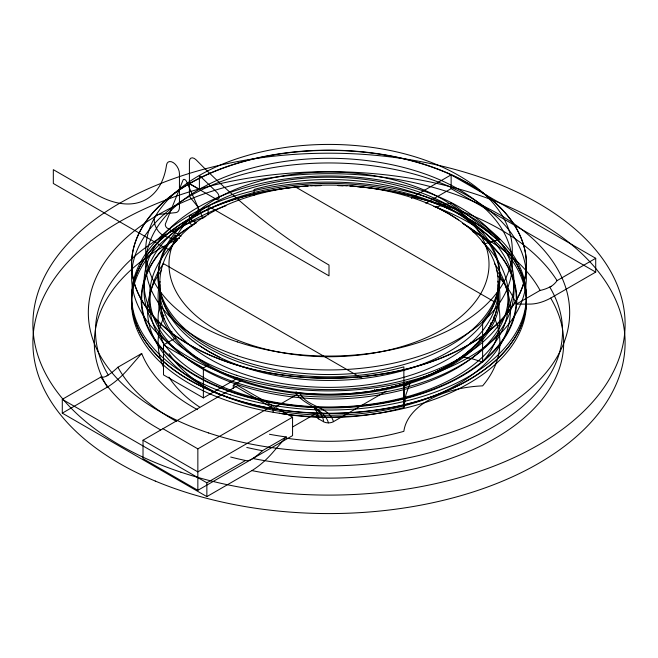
<?xml version="1.0" encoding="UTF-8"?>
<svg xmlns="http://www.w3.org/2000/svg" width="658" height="658" viewBox="0 0 658 658"><rect width="100%" height="100%" fill="white"/><g stroke="black" fill="none" stroke-linecap="round" stroke-linejoin="round"><path stroke-width="0.99" d="M279.321 413.224A170.891 98.667 0 0 0 403.864 407.516L405.928 394.652L410.329 382.471M160.207 289.865A169.065 97.606 0 0 0 162.098 313.496L162.164 316.161L164.13 318.595M403.864 385.226L404.086 383.787L404.086 405.065M497.859 289.397A169.048 97.598 0 0 1 480.241 340.022L478.835 342.259L475.742 344.833M197.466 409.654A192.103 110.906 0 0 1 141.709 353.486L127.726 369.574A71.056 41.026 -60 0 1 107.336 387.134L62.288 413.15L206.859 496.609L251.907 470.602A71.056 41.026 -60 0 0 272.297 453.033L286.279 436.953A192.103 110.906 0 0 1 269.467 434.264M411.785 381.327C409.769 381.87 404.152 389.166 404.07 384.042A170.735 98.568 0 0 0 480.274 340.03M141.709 353.486L117.914 367.222A52.714 30.433 -60 0 1 108.249 375.019L106.966 375.841M286.279 436.953L262.476 450.689A52.714 30.433 -60 0 1 252.812 458.486L251.611 459.259A14.065 8.118 -60 0 1 245.492 460.518L206.859 482.808L62.288 399.34L62.288 413.15M62.288 399.34L100.937 377.026A14.065 8.118 -60 0 0 106.966 375.817M411.489 198.51A14.065 8.118 -60 0 0 412.508 197.161L451.141 174.839L595.712 258.298L595.712 272.108L550.664 298.115A71.056 41.026 -60 0 1 530.274 304.086L516.291 304.152A192.103 110.906 0 0 0 497.481 275.538M237.686 378.087L203.371 397.893L163.497 374.871L163.497 344.94L175.809 337.825M425.8 203.273L451.141 188.64L595.712 272.108M163.497 344.94L203.371 367.962L208.652 364.919M233.286 388.228L233.286 385.234L242.086 380.151M276.228 407.771L292.563 417.205L292.563 435.621L197.852 490.309L143.016 458.651L143.016 440.227L237.727 385.539L274.008 406.488M162.954 428.712L197.852 448.863L272.626 405.69M233.286 385.234L273.169 408.256L296.923 394.545M292.563 417.205L197.852 471.885L143.016 440.227M292.522 427.017L317.156 412.796M516.291 304.152L540.086 290.417A52.714 30.433 -60 0 0 549.751 287.053L551.034 286.394M551.034 286.362A14.065 8.118 -60 0 0 557.079 280.621L595.712 258.298M316.926 414.762A7.016 4.047 0 0 0 318.587 418.858L323.539 421.704A6.942 4.014 0 0 0 328.49 422.872A7.082 4.088 0 0 0 333.458 421.671L386.419 391.099M484.206 243.945L499.932 239.29L451.339 202.968L435.464 207.163M179.346 238.336L176.155 238.615A42.334 24.436 60 0 1 163.867 235.696A13.505 7.797 60 0 1 162.715 235.112A11.992 6.925 60 0 1 154.49 222.898A11.992 6.925 60 0 1 158.825 214.393L175.735 212.624A10.676 6.169 60 0 0 179.445 207.262L179.445 173.671A9.196 5.305 60 0 0 173.441 162.723A9.196 5.305 60 0 0 166.515 165.068A100.987 58.307 60 0 1 95.936 194.258L53.323 169.657L53.323 183.475L163.052 246.816A56.572 32.661 60 0 0 170.085 249.876M352.055 185.992L352.639 186.041M462.541 356.866L472.576 358.89L482.618 362.048A170.891 98.667 0 0 0 497.547 302.524M220.134 357.549L209.359 351.841L199.473 345.623M437.866 207.986L448.443 213.579L458.527 219.92M295.541 187.012L494.857 302.088M196.545 222.815L189.414 218.703L189.414 215.479L198.19 214.689L198.19 207.254L189.414 196.339L189.414 183.763L215.857 199.02A4.606 2.657 60 0 0 219.073 197.688A4.606 2.657 60 0 0 216.811 192.235L199.39 175.415L199.39 189.29L189.414 183.533L189.414 161.366A7.049 4.071 60 0 1 196.191 159.902L203.577 167.346A523.381 302.178 60 0 0 329 265.042L329 275.858L208.158 206.094L208.158 214.87M196.199 222.848L189.414 218.933L189.414 222.379L192.243 225.891M181.106 236.115L167.28 228.129A2.821 1.629 60 0 1 165.413 223.942L183.056 180.053A2.821 1.629 60 0 1 184.684 179.519A2.821 1.629 60 0 1 186.559 181.575L203.018 218.44M163.143 263.447L362.459 378.523M174.6 335.712L173.679 335.177A6.942 4.014 0 0 1 171.648 332.323A7.082 4.088 0 0 1 171.886 331.287M314.31 406.841L315.453 407.968M316.029 408.528C319.475 412.196 323.448 416.349 323.539 421.704M313.825 406.817L317.205 412.459L318.604 418.85M295.154 392.275C303.297 405.369 323.728 407.532 328.49 422.872M296.149 391.905A6.925 3.997 0 0 0 299.9 393.032C306.209 407.253 329.263 406.085 333.458 421.671M482.618 362.048L482.618 321.392A170.891 98.667 0 0 0 449.842 208.397A170.891 98.667 0 0 0 254.136 189.471L254.136 195.212M451.141 174.839L451.141 188.64M403.864 407.516L403.864 366.86A170.891 98.667 0 0 1 208.158 347.934A170.891 98.667 0 0 1 175.382 234.939L175.382 241.831M273.169 408.256L273.169 412.245M206.859 482.808L206.859 496.609M203.371 367.962L203.371 397.893M197.852 448.863L197.852 490.309M493.87 316.679A170.891 98.667 0 0 1 482.618 385.859A85.277 49.235 0 0 0 404.086 429.888L403.864 431.327A170.891 98.667 0 0 1 286.559 438.203M199.687 407.137A170.891 98.667 0 0 1 168.9 377.141M163.332 366.851A170.891 98.667 0 0 1 163.554 317.929M550.664 298.115A234.684 135.499 0 0 1 494.948 438.434A234.684 135.499 0 0 1 251.907 470.602M107.336 387.134A234.684 135.499 0 0 1 179.469 238.196M549.751 287.053A233.532 134.832 0 0 1 494.133 426.376A233.532 134.832 0 0 1 252.812 458.486M108.249 375.019A233.532 134.832 0 0 1 205.888 216.466M433.893 206.423A197.4 113.966 0 0 1 478.185 377.602A197.4 113.966 0 0 1 178.4 376.656A197.4 113.966 0 0 1 225.949 205.765M357.097 186.708A197.4 113.966 0 0 1 495.244 360.971A197.4 113.966 0 0 1 163.299 361.456A197.4 113.966 0 0 1 299.908 186.79M303.897 186.477A197.4 113.966 0 0 1 307.903 186.206M314.919 185.836A197.4 113.966 0 0 1 320.948 185.646M338.056 185.671A197.4 113.966 0 0 1 343.081 185.836M350.097 186.206A197.4 113.966 0 0 1 354.103 186.477M462.656 223.342A187.81 108.43 0 0 1 461.513 376.351A187.81 108.43 0 0 1 196.487 376.351A187.81 108.43 0 0 1 195.344 223.342M464.005 224.32A187.316 108.151 0 0 1 460.592 376.253A187.316 108.151 0 0 1 197.408 376.253A187.316 108.151 0 0 1 193.995 224.32M350.097 185.975A197.4 113.966 0 0 1 496.321 359.753A197.4 113.966 0 0 1 161.679 359.753A197.4 113.966 0 0 1 307.903 185.975M310.905 185.795A197.4 113.966 0 0 1 320.948 185.416M338.056 185.441A197.4 113.966 0 0 1 347.095 185.795M497.974 284.626A169.196 97.688 0 0 1 329 387.365A169.196 97.688 0 0 1 160.026 284.626M497.974 291.535A169.196 97.688 0 0 1 329 394.274A169.196 97.688 0 0 1 160.026 291.535M404.053 384.017A169.065 97.606 0 0 1 299.892 393.056M470.906 342.226A44.834 17.898 -27 0 1 470.569 342.431M475.611 344.734A30.515 16.508 -25.6 0 1 474.887 345.236M490.49 323.045A110.503 63.793 0 0 1 491.584 323.078A169.92 98.108 0 0 1 480.126 340.046A170.611 98.503 0 0 1 404.086 383.943A169.92 98.108 0 0 1 374.698 390.564A110.503 63.793 0 0 1 374.649 389.931M491.559 322.963A170.381 98.371 0 0 1 374.69 390.433A110.495 63.793 0 0 1 374.649 389.824M486.344 331.945A7.082 4.088 0 0 1 484.699 334.33M164.097 315.659A6.925 3.997 0 0 1 162.139 313.496M496.346 270.027A181.435 104.745 0 0 1 329 415.247A181.435 104.745 0 0 1 161.654 270.027M494.429 263.496A179.354 103.545 0 0 1 329 407.047A179.354 103.545 0 0 1 163.571 263.496M482.141 241.634A179.354 103.545 0 0 1 444.652 374.673A179.354 103.545 0 0 1 211.193 373.604A179.354 103.545 0 0 1 177.356 240.244M497.793 281.122A170.891 98.667 0 0 1 329.337 395.195A170.891 98.667 0 0 1 160.1 281.509M479.805 339.906A85.277 49.235 0 0 1 482.618 339.758M220.915 395.244A170.891 98.667 0 0 1 169.114 353.659M164.41 345.376A170.891 98.667 0 0 1 160.059 303.947M245.5 460.493A242.868 140.22 0 0 1 230.678 457.039M160.692 429.913A242.868 140.22 0 0 1 100.937 377.026M412.5 197.145A242.868 140.22 0 0 1 557.063 280.612M262.476 450.689A221.327 127.775 0 0 1 246.783 447.456M176.731 421.548A221.327 127.775 0 0 1 117.914 367.222M472.485 231.534A221.327 127.775 0 0 1 540.086 290.417M248.995 344.356A160.017 92.383 0 0 0 489.017 264.351A160.017 92.383 0 0 0 248.995 184.339A160.017 92.383 0 0 0 248.995 344.356M237.349 341.897A183.302 105.831 0 0 0 512.302 250.246A183.302 105.831 0 0 0 237.349 158.603A183.302 105.831 0 0 0 237.349 341.897M237.349 355.764A183.302 105.831 0 0 0 512.302 264.121A183.302 105.831 0 0 0 237.349 172.47A183.302 105.831 0 0 0 237.349 355.764M230.3 362.821A197.4 113.966 0 0 0 526.4 264.121A197.4 113.966 0 0 0 230.3 165.421A197.4 113.966 0 0 0 230.3 362.821M243.55 361.308A170.891 98.667 0 0 0 499.891 275.858A170.891 98.667 0 0 0 243.55 190.417A170.891 98.667 0 0 0 243.55 361.308M208.668 432.972A240.664 138.945 0 0 0 569.663 312.64A240.664 138.945 0 0 0 208.668 192.309A240.664 138.945 0 0 0 208.668 432.972M230.3 394.759A197.4 113.966 0 0 0 526.4 296.067A197.4 113.966 0 0 0 230.3 197.367A197.4 113.966 0 0 0 230.3 394.759M236.502 382.709A184.988 106.802 0 0 0 513.988 290.211A184.988 106.802 0 0 0 236.502 197.721A184.988 106.802 0 0 0 236.502 382.709M236.502 375.274A184.988 106.802 0 0 0 513.988 282.776A184.988 106.802 0 0 0 236.502 190.285A184.988 106.802 0 0 0 236.502 375.274M230.3 375.628A197.4 113.966 0 0 0 526.4 276.928A197.4 113.966 0 0 0 230.3 178.228A197.4 113.966 0 0 0 230.3 375.628M230.3 363.051A197.4 113.966 0 0 0 526.4 264.351A197.4 113.966 0 0 0 230.3 165.651A197.4 113.966 0 0 0 230.3 363.051M242.884 366.851A169.196 97.688 0 0 0 498.188 283.787A169.196 97.688 0 0 0 245.928 197.671A169.196 97.688 0 0 0 242.884 366.851M155.255 481.056A296.1 170.948 0 0 0 623.513 360.28A296.1 170.948 0 0 0 208.224 186.543A296.1 170.948 0 0 0 155.255 481.056M180.95 472.197A296.1 170.948 0 0 0 625.1 324.147A296.1 170.948 0 0 0 180.95 176.105A296.1 170.948 0 0 0 180.95 472.197"/></g></svg>
